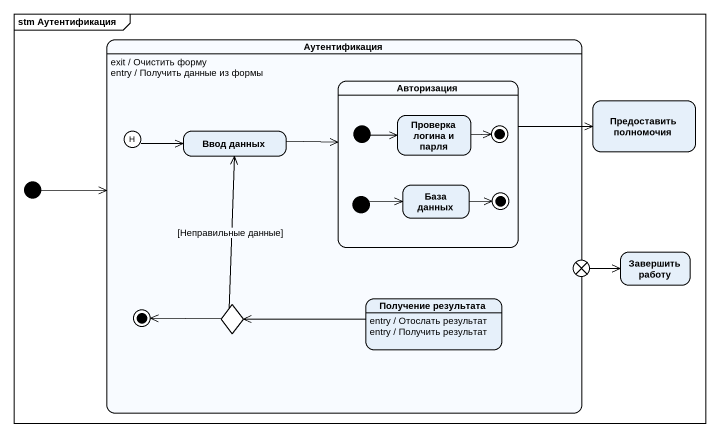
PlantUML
@startuml
mainframe stm Аутентификация
hide empty description
state Аутентификация {
  state Авторизация {
    state initial1 <<start>>
    state "Проверка логина и парля" as Проверка_логина_и_парля
    state final1 <<end>>
    state initial3 <<start>>
    state "База данных" as База_данных
    state final2 <<end>>
  }
  state history1 <<history>>
  state "Ввод данных" as Ввод_данных
  state choice1 <<choice>>
  state "Получение результата" as Получение_результата
  Получение_результата : entry / Отослать результат
  Получение_результата : entry / Получить результат
  choice1 -left-> [*]
}
Аутентификация : exit / Очистить форму
Аутентификация : entry / Получить данные из формы
state "Предоставить полномочия" as Предоставить_полномочия
state exit1 <<choice>>
state "Завершить работу" as Завершить_работу
[*] -right-> Аутентификация
Авторизация -right-> Предоставить_полномочия
initial1 -right-> Проверка_логина_и_парля
Проверка_логина_и_парля -right-> final1
history1 -right-> Ввод_данных
Ввод_данных -right-> Авторизация
initial3 -right-> База_данных
База_данных -right-> final2
exit1 -right-> Завершить_работу
choice1 -up-> Ввод_данных : [Неправильные данные]
Получение_результата -left-> choice1
@enduml
